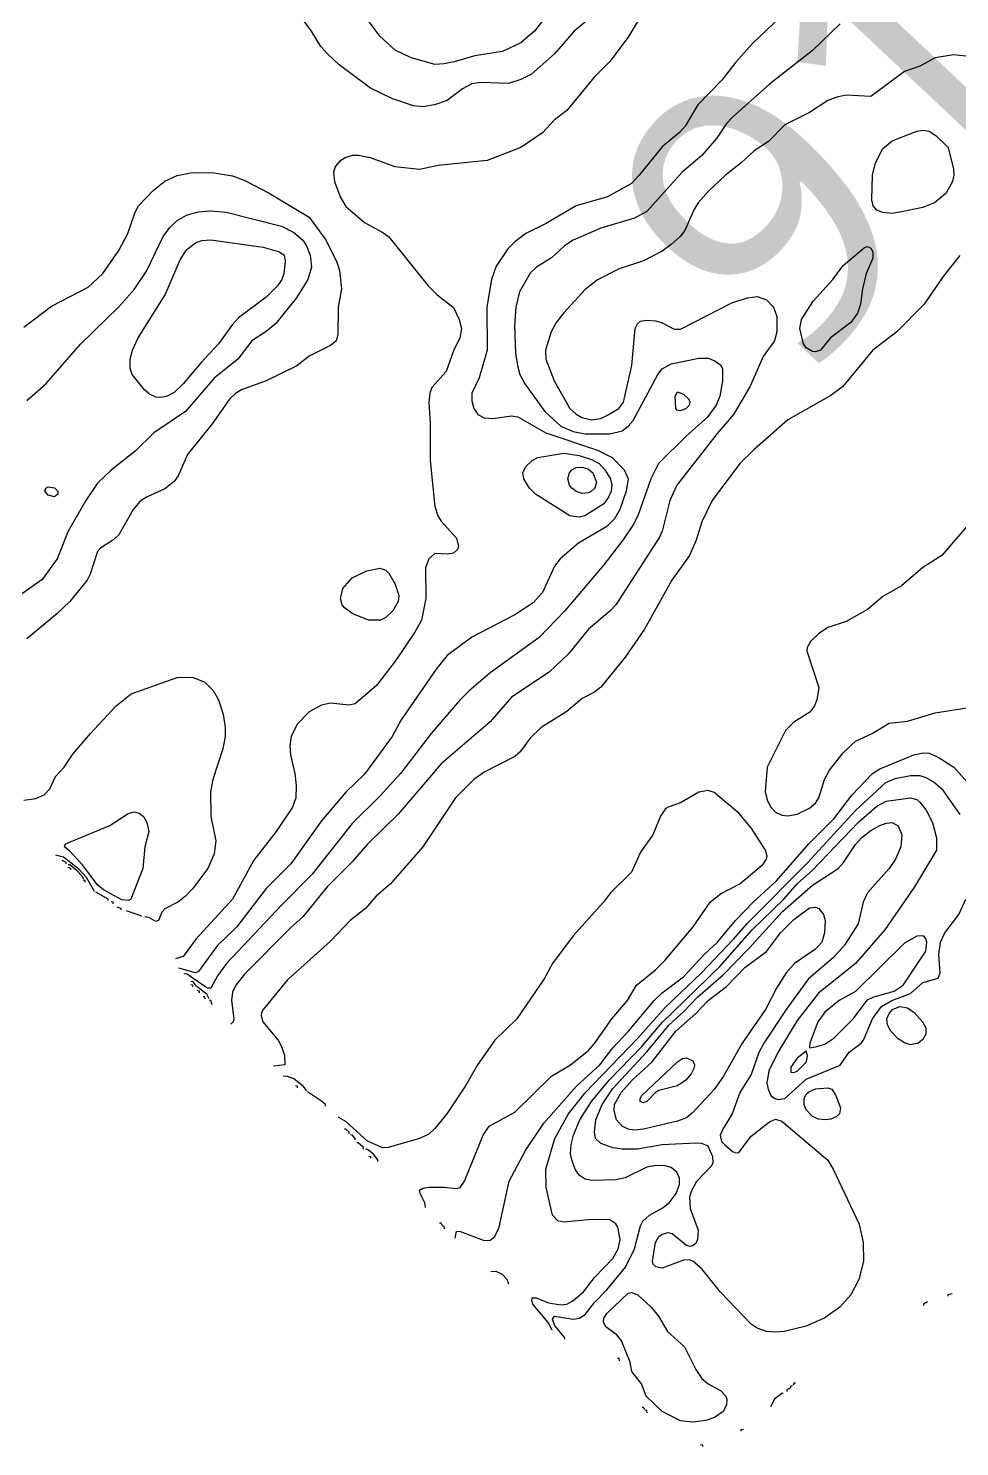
# Model space of a CAD drawing. Extents: x 474277 to 475042, y 254928 to 255625.
# Drawn here: x 474379.88 to 474403.14, y 255181.82 to 255217.27 of the extents above; entities that cross this region are included whole.
import ezdxf

# ---------------------------------------------------------------- set-up
doc = ezdxf.new("R2010")
doc.units = 0
doc.header["$MEASUREMENT"] = 0
doc.layers.add('BaseMapV2_DTM_export_MonNov09090547073261 — entities', color=1, linetype='CONTINUOUS')
doc.styles.get("Standard").update_dxf_attribs({"font": 'romans.shx'})

msp = doc.modelspace()

# ---------------------------------------------------------------- linework, layer by layer
at = {"layer": 'BaseMapV2_DTM_export_MonNov09090547073261 — entities', "color": 15, "linetype": 'Continuous', "true_color": 0xb7484b}
for points in [[(474395.325, 255217.828, 92), (474394.864, 255217.051, 92), (474394.405, 255216.447, 92), (474394.013, 255216.055, 92), (474393.331, 255215.222, 92), (474393.025, 255214.987, 92), (474392.718, 255214.66, 92), (474392.181, 255214.296, 92), (474391.338, 255213.974, 92), (474390.111, 255213.842, 92), (474389.651, 255213.742, 92), (474389.038, 255213.815, 92), (474388.424, 255214.038, 92), (474388.117, 255214.094, 92), (474387.964, 255214.092, 92), (474387.811, 255214.047, 92), (474387.657, 255213.952, 92), (474387.548, 255213.831, 92), (474387.499, 255213.678, 92), (474387.526, 255213.448, 92), (474387.67, 255213.064, 92), (474387.811, 255212.821, 92), (474388.271, 255212.416, 92), (474388.731, 255212.172, 92), (474388.884, 255212.061, 92), (474389.862, 255210.841, 92), (474390.09, 255210.611, 92), (474390.494, 255210.296, 92), (474390.641, 255209.997, 92), (474390.694, 255209.767, 92), (474390.656, 255209.537, 92), (474390.494, 255209.214, 92), (474390.318, 255208.694, 92), (474389.958, 255208.298, 92), (474389.904, 255208.157, 92), (474389.883, 255207.927, 92), (474389.917, 255207.39, 92), (474389.914, 255206.47, 92), (474390.028, 255205.32, 92), (474390.108, 255205.09, 92), (474390.188, 255204.956, 92), (474390.571, 255204.526, 92), (474390.623, 255204.323, 92), (474390.597, 255204.246, 92), (474390.494, 255204.157, 92), (474390.341, 255204.132, 92), (474390.034, 255204.142, 92), (474389.881, 255204.014, 92), (474389.798, 255203.786, 92), (474389.808, 255203.02, 92), (474389.696, 255202.483, 92), (474389.533, 255202.176, 92), (474389.067, 255201.486, 92), (474388.577, 255200.846, 92), (474388.041, 255200.389, 92), (474387.887, 255200.352, 92), (474387.427, 255200.404, 92), (474387.197, 255200.356, 92), (474386.891, 255200.191, 92), (474386.595, 255199.876, 92), (474386.446, 255199.569, 92), (474386.407, 255199.339, 92), (474386.423, 255199.109, 92), (474386.531, 255198.649, 92), (474386.569, 255198.342, 92), (474386.562, 255198.036, 92), (474386.474, 255197.806, 92), (474386.065, 255197.192, 92), (474385.51, 255196.481, 92), (474384.974, 255195.501, 92), (474384.065, 255194.509, 92), (474383.747, 255194.068, 92), (474383.555, 255194.01, 92)], [(474398.863, 255217.741, 91.75), (474397.971, 255216.898, 91.75), (474397.549, 255216.428, 91.75), (474397.2, 255215.978, 91.75), (474396.602, 255215.364, 91.75), (474396.289, 255214.828, 91.75), (474396.145, 255214.674, 91.75), (474395.708, 255214.314, 91.75), (474395.141, 255213.601, 91.75), (474394.942, 255213.395, 91.75), (474394.344, 255213.064, 91.75), (474393.561, 255212.834, 91.75), (474392.795, 255212.387, 91.75), (474392.307, 255212.144, 91.75), (474392.028, 255211.936, 91.75), (474391.855, 255211.761, 91.75), (474391.568, 255211.331, 91.75), (474391.448, 255210.994, 91.75), (474391.328, 255210.304, 91.75), (474391.343, 255209.23, 91.75), (474391.141, 255208.54, 91.75), (474390.956, 255208.157, 91.75), (474390.954, 255207.96, 91.75), (474391.009, 255207.774, 91.75), (474391.108, 255207.623, 91.75), (474391.261, 255207.537, 91.75), (474391.491, 255207.523, 91.75), (474391.951, 255207.587, 91.75), (474392.105, 255207.559, 91.75), (474392.808, 255207.16, 91.75), (474394.098, 255206.728, 91.75), (474394.461, 255206.547, 91.75), (474394.766, 255206.24, 91.75), (474394.858, 255206.01, 91.75), (474394.814, 255205.703, 91.75), (474394.658, 255205.243, 91.75), (474394.522, 255205.013, 91.75), (474394.328, 255204.82, 91.75), (474393.623, 255204.4, 91.75), (474393.164, 255204.016, 91.75), (474393.025, 255203.833, 91.75), (474392.725, 255203.173, 91.75), (474392.488, 255202.909, 91.75), (474392.028, 255202.614, 91.75), (474390.954, 255202.057, 91.75), (474390.341, 255201.595, 91.75), (474390.061, 255201.256, 91.75), (474389.191, 255199.986, 91.75), (474388.965, 255199.569, 91.75), (474388.271, 255198.628, 91.75), (474387.811, 255198.18, 91.75), (474387.197, 255197.461, 91.75), (474386.431, 255196.385, 91.75), (474385.817, 255195.768, 91.75), (474385.085, 255194.815, 91.75), (474384.59, 255194.337, 91.75), (474384.13, 255193.696, 91.75), (474384.054, 255193.664, 91.75), (474383.632, 255193.781, 91.75)], [(474390.022, 255215.364, 92.25), (474389.728, 255215.312, 92.25), (474389.498, 255215.337, 92.25), (474388.961, 255215.52, 92.25), (474388.424, 255215.777, 92.25), (474387.645, 255216.361, 92.25), (474387.351, 255216.637, 92.25), (474387.184, 255216.821, 92.25), (474386.946, 255217.205, 92.25), (474386.546, 255217.741, 92.25)], [(474390.516, 255216.438, 92.5), (474390.264, 255216.383, 92.5), (474390.034, 255216.372, 92.5), (474389.421, 255216.545, 92.5), (474389.038, 255216.727, 92.5), (474388.654, 255217.081, 92.5), (474388.168, 255217.741, 92.5)], [(474393.945, 255217.565, 92.25), (474393.509, 255217.205, 92.25), (474393.025, 255216.634, 92.25), (474392.448, 255216.131, 92.25), (474392.181, 255215.997, 92.25), (474391.875, 255215.893, 92.25), (474391.184, 255215.92, 92.25), (474390.954, 255215.89, 92.25), (474390.724, 255215.765, 92.25), (474390.341, 255215.472, 92.25), (474390.022, 255215.364, 92.25)], [(474392.948, 255217.754, 92.5), (474392.524, 255217.205, 92.5), (474392.181, 255216.915, 92.5), (474391.721, 255216.691, 92.5), (474391.031, 255216.586, 92.5), (474390.516, 255216.438, 92.5)], [(474400.156, 255217.388, 91.5), (474399.466, 255216.718, 91.5), (474398.392, 255215.88, 91.5), (474397.472, 255215.057, 91.5), (474397.319, 255214.896, 91.5), (474397.067, 255214.521, 91.5), (474396.705, 255214.091, 91.5), (474396.21, 255213.678, 91.5), (474395.325, 255212.696, 91.5), (474395.018, 255212.528, 91.5), (474394.175, 255212.278, 91.5), (474393.485, 255211.976, 91.5), (474393.271, 255211.837, 91.5), (474392.948, 255211.538, 91.5), (474392.568, 255211.301, 91.5), (474392.411, 255211.155, 91.5), (474392.149, 255210.687, 91.5), (474392.054, 255210.304, 91.5), (474392.02, 255209.844, 91.5), (474392.046, 255209.154, 91.5), (474392.094, 255208.847, 91.5), (474392.157, 255208.617, 91.5), (474392.281, 255208.387, 91.5), (474392.783, 255207.697, 91.5), (474393.178, 255207.332, 91.5), (474393.485, 255207.193, 91.5), (474393.791, 255207.141, 91.5), (474394.405, 255207.14, 91.5), (474394.712, 255207.216, 91.5), (474394.865, 255207.325, 91.5), (474394.987, 255207.467, 91.5), (474395.607, 255208.617, 91.5), (474395.708, 255208.758, 91.5), (474395.938, 255208.886, 91.5), (474396.628, 255209.025, 91.5), (474396.859, 255209.025, 91.5), (474397.012, 255208.972, 91.5), (474397.165, 255208.865, 91.5), (474397.222, 255208.77, 91.5), (474397.221, 255208.464, 91.5), (474397.151, 255208.08, 91.5), (474397.065, 255207.85, 91.5), (474396.834, 255207.543, 91.5), (474396.319, 255207.083, 91.5), (474395.621, 255206.393, 91.5), (474395.429, 255206.01, 91.5), (474395.106, 255205.09, 91.5), (474394.985, 255204.86, 91.5), (474394.73, 255204.476, 91.5), (474394.252, 255203.861, 91.5), (474393.278, 255202.713, 91.5), (474392.641, 255202.046, 91.5), (474391.415, 255201.166, 91.5), (474390.878, 255200.707, 91.5), (474390.648, 255200.473, 91.5), (474389.936, 255199.646, 91.5), (474389.176, 255198.649, 91.5), (474388.654, 255198.079, 91.5), (474387.964, 255197.393, 91.5), (474386.967, 255196.128, 91.5), (474386.201, 255195.357, 91.5), (474384.829, 255193.895, 91.5), (474384.605, 255193.588, 91.5), (474384.437, 255193.282, 91.5), (474384.36, 255193.28, 91.5), (474384.284, 255193.318, 91.5), (474383.9, 255193.59, 91.5), (474383.824, 255193.634, 91.5), (474383.766, 255193.627, 91.5)], [(474403.453, 255216.56, 91.25), (474402.993, 255216.608, 91.25), (474402.533, 255216.536, 91.25), (474402.149, 255216.331, 91.25), (474401.766, 255216.199, 91.25), (474400.922, 255215.572, 91.25), (474400.309, 255215.6, 91.25), (474400.079, 255215.554, 91.25), (474399.849, 255215.467, 91.25), (474399.389, 255215.174, 91.25), (474398.775, 255214.864, 91.25), (474398.369, 255214.444, 91.25), (474398.009, 255214.214, 91.25), (474397.688, 255213.908, 91.25), (474397.292, 255213.601, 91.25), (474396.859, 255213.195, 91.25), (474396.609, 255212.911, 91.25), (474396.51, 255212.757, 91.25), (474396.276, 255212.221, 91.25), (474396.158, 255212.067, 91.25), (474395.938, 255211.869, 91.25), (474395.708, 255211.701, 91.25), (474395.248, 255211.458, 91.25), (474394.635, 255211.259, 91.25), (474394.098, 255210.988, 91.25), (474393.791, 255210.749, 91.25), (474393.255, 255210.162, 91.25), (474393.062, 255209.92, 91.25), (474392.941, 255209.69, 91.25), (474392.796, 255209.23, 91.25), (474392.806, 255209, 91.25), (474393.009, 255208.464, 91.25), (474393.405, 255207.774, 91.25), (474393.561, 255207.626, 91.25), (474393.705, 255207.543, 91.25), (474393.945, 255207.483, 91.25), (474394.175, 255207.521, 91.25), (474394.328, 255207.592, 91.25), (474394.626, 255207.774, 91.25), (474394.747, 255207.927, 91.25), (474394.953, 255208.847, 91.25), (474395.04, 255209.767, 91.25), (474395.095, 255209.89, 91.25), (474395.172, 255209.952, 91.25), (474395.325, 255209.982, 91.25), (474395.555, 255209.959, 91.25), (474395.708, 255209.912, 91.25), (474396.015, 255209.756, 91.25), (474396.168, 255209.752, 91.25), (474397.472, 255210.421, 91.25), (474397.855, 255210.54, 91.25), (474398.085, 255210.567, 91.25), (474398.315, 255210.486, 91.25), (474398.49, 255210.304, 91.25), (474398.575, 255210.074, 91.25), (474398.575, 255209.69, 91.25), (474398.519, 255209.46, 91.25), (474398.239, 255209.074, 91.25), (474397.899, 255208.31, 91.25), (474397.495, 255207.62, 91.25), (474397.089, 255207.145, 91.25), (474396.079, 255205.857, 91.25), (474395.907, 255205.473, 91.25), (474395.713, 255204.706, 91.25), (474395.649, 255204.553, 91.25), (474394.55, 255202.866, 91.25), (474394.405, 255202.705, 91.25), (474393.872, 255202.253, 91.25), (474393.374, 255201.639, 91.25), (474392.885, 255201.179, 91.25), (474391.951, 255200.552, 91.25), (474391.415, 255199.939, 91.25), (474390.188, 255198.888, 91.25), (474389.114, 255197.631, 91.25), (474388.347, 255196.878, 91.25), (474387.964, 255196.437, 91.25), (474387.344, 255195.812, 91.25), (474386.737, 255195.065, 91.25), (474386.431, 255194.797, 91.25), (474385.28, 255193.635, 91.25), (474385.06, 255193.358, 91.25), (474384.974, 255193.181, 91.25), (474384.95, 255192.975, 91.25), (474385.008, 255192.515, 91.25), (474384.992, 255192.438, 91.25), (474384.935, 255192.383, 91.25)], [(474401.649, 255212.681, 91.25), (474401.459, 255212.648, 91.25), (474401.229, 255212.668, 91.25), (474401.076, 255212.732, 91.25), (474400.98, 255212.834, 91.25), (474400.948, 255212.988, 91.25), (474400.971, 255213.601, 91.25), (474401.039, 255213.908, 91.25), (474401.229, 255214.272, 91.25), (474401.459, 255214.465, 91.25), (474402.073, 255214.7, 91.25), (474402.226, 255214.727, 91.25), (474402.379, 255214.705, 91.25), (474402.546, 255214.598, 91.25), (474402.859, 255214.291, 91.25), (474402.994, 255213.754, 91.25), (474403, 255213.601, 91.25), (474402.967, 255213.448, 91.25), (474402.803, 255213.141, 91.25), (474402.512, 255212.911, 91.25), (474402.226, 255212.794, 91.25), (474401.649, 255212.681, 91.25)], [(474379.76, 255209.804, 92.25), (474380.45, 255210.326, 92.25), (474381.37, 255210.803, 92.25), (474381.737, 255211.147, 92.25), (474382.137, 255211.721, 92.25), (474382.358, 255212.144, 92.25), (474382.543, 255212.681, 92.25), (474382.631, 255212.834, 92.25), (474382.996, 255213.218, 92.25), (474383.287, 255213.451, 92.25), (474383.594, 255213.593, 92.25), (474383.977, 255213.666, 92.25), (474384.514, 255213.664, 92.25), (474384.974, 255213.587, 92.25), (474385.28, 255213.473, 92.25), (474385.894, 255213.156, 92.25), (474386.891, 255212.553, 92.25), (474387.3, 255211.991, 92.25), (474387.578, 255211.454, 92.25), (474387.65, 255211.224, 92.25), (474387.697, 255210.764, 92.25), (474387.616, 255210.304, 92.25), (474387.609, 255209.614, 92.25), (474387.565, 255209.46, 92.25), (474387.427, 255209.345, 92.25), (474386.891, 255209.082, 92.25), (474386.584, 255208.835, 92.25), (474385.817, 255208.46, 92.25), (474385.204, 255208.233, 92.25), (474385.05, 255208.143, 92.25), (474384.897, 255208.004, 92.25), (474384.471, 255207.39, 92.25), (474383.854, 255206.623, 92.25), (474383.615, 255206.087, 92.25), (474383.517, 255205.949, 92.25), (474383.287, 255205.764, 92.25), (474382.827, 255205.558, 92.25), (474382.673, 255205.453, 92.25), (474382.497, 255205.243, 92.25), (474382.137, 255204.611, 92.25), (474381.987, 255204.476, 92.25), (474381.677, 255204.283, 92.25), (474381.6, 255204.197, 92.25), (474381.421, 255203.633, 92.25), (474381.346, 255203.48, 92.25), (474380.91, 255202.948, 92.25), (474380.585, 255202.636, 92.25), (474379.836, 255202.011, 92.25)], [(474379.836, 255207.969, 92.5), (474380.309, 255208.387, 92.5), (474381.19, 255209.384, 92.5), (474382.137, 255210.309, 92.5), (474382.52, 255210.748, 92.5), (474382.827, 255211.204, 92.5), (474383.247, 255212.067, 92.5), (474383.413, 255212.297, 92.5), (474383.594, 255212.471, 92.5), (474383.824, 255212.605, 92.5), (474384.13, 255212.69, 92.5), (474384.437, 255212.712, 92.5), (474384.82, 255212.675, 92.5), (474386.201, 255212.328, 92.5), (474386.507, 255212.173, 92.5), (474386.737, 255211.975, 92.5), (474386.828, 255211.837, 92.5), (474386.919, 255211.607, 92.5), (474386.947, 255211.301, 92.5), (474386.857, 255210.994, 92.5), (474386.573, 255210.534, 92.5), (474386.047, 255209.888, 92.5), (474385.817, 255209.693, 92.5), (474385.456, 255209.46, 92.5), (474385.107, 255209, 92.5), (474384.514, 255208.527, 92.5), (474383.798, 255207.697, 92.5), (474383.011, 255207.16, 92.5), (474382.54, 255206.7, 92.5), (474381.952, 255206.24, 92.5), (474381.6, 255205.9, 92.5), (474381.315, 255205.473, 92.5), (474380.869, 255204.706, 92.5), (474380.598, 255204.016, 92.5), (474380.22, 255203.499, 92.5), (474379.146, 255202.735, 92.5)], [(474383.346, 255208.08, 92.75), (474383.21, 255208.046, 92.75), (474383.057, 255208.056, 92.75), (474382.903, 255208.131, 92.75), (474382.781, 255208.234, 92.75), (474382.468, 255208.617, 92.75), (474382.417, 255208.77, 92.75), (474382.415, 255209, 92.75), (474382.478, 255209.23, 92.75), (474382.616, 255209.537, 92.75), (474383.29, 255210.611, 92.75), (474383.67, 255211.491, 92.75), (474383.824, 255211.733, 92.75), (474384.054, 255211.914, 92.75), (474384.207, 255211.967, 92.75), (474384.437, 255211.99, 92.75), (474385.74, 255211.8, 92.75), (474386.148, 255211.684, 92.75), (474386.264, 255211.607, 92.75), (474386.295, 255211.454, 92.75), (474386.262, 255211.147, 92.75), (474386.207, 255210.994, 92.75), (474386.104, 255210.841, 92.75), (474385.817, 255210.554, 92.75), (474385.127, 255210.037, 92.75), (474384.974, 255209.869, 92.75), (474384.626, 255209.384, 92.75), (474384.19, 255208.924, 92.75), (474383.746, 255208.387, 92.75), (474383.517, 255208.172, 92.75), (474383.346, 255208.08, 92.75)], [(474403.146, 255211.592, 91), (474402.736, 255211.071, 91), (474402.262, 255210.381, 91), (474401.577, 255209.69, 91), (474400.977, 255209.23, 91), (474400.215, 255208.31, 91), (474399.926, 255208.095, 91), (474398.852, 255207.486, 91), (474398.009, 255206.747, 91), (474397.65, 255206.393, 91), (474396.962, 255205.473, 91), (474396.705, 255204.938, 91), (474396.56, 255204.476, 91), (474396.396, 255204.093, 91), (474395.957, 255203.48, 91), (474395.268, 255202.253, 91), (474394.788, 255201.551, 91), (474394.175, 255200.801, 91), (474394.022, 255200.677, 91), (474393.715, 255200.52, 91), (474393.331, 255200.193, 91), (474392.685, 255199.799, 91), (474392.411, 255199.529, 91), (474392.16, 255199.186, 91), (474392.028, 255199.067, 91), (474391.261, 255198.682, 91), (474391.002, 255198.496, 91), (474390.549, 255198.036, 91), (474389.729, 255196.809, 91), (474388.926, 255195.889, 91), (474388.567, 255195.582, 91), (474388.297, 255195.275, 91), (474387.913, 255194.969, 91), (474387.427, 255194.455, 91), (474386.354, 255193.487, 91), (474385.74, 255192.749, 91), (474385.702, 255192.668, 91), (474385.689, 255192.592, 91), (474385.734, 255192.438, 91), (474386.113, 255191.978, 91), (474386.201, 255191.821, 91), (474386.273, 255191.595, 91), (474386.283, 255191.365, 91), (474386.003, 255191.326, 91)], [(474399.669, 255209.23, 91.25), (474399.542, 255209.185, 91.25), (474399.466, 255209.195, 91.25), (474399.312, 255209.284, 91.25), (474399.242, 255209.384, 91.25), (474399.151, 255209.767, 91.25), (474399.189, 255209.997, 91.25), (474399.483, 255210.457, 91.25), (474399.973, 255210.994, 91.25), (474400.232, 255211.345, 91.25), (474400.769, 255211.797, 91.25), (474400.846, 255211.818, 91.25), (474400.922, 255211.782, 91.25), (474400.976, 255211.684, 91.25), (474400.978, 255211.531, 91.25), (474400.81, 255211.147, 91.25), (474400.718, 255210.764, 91.25), (474400.666, 255210.381, 91.25), (474400.59, 255210.15, 91.25), (474400.422, 255209.92, 91.25), (474399.916, 255209.537, 91.25), (474399.669, 255209.23, 91.25)], [(474396.31, 255207.774, 91.75), (474396.168, 255207.712, 91.75), (474396.092, 255207.717, 91.75), (474396.052, 255207.774, 91.75), (474396.035, 255208.08, 91.75), (474396.092, 255208.186, 91.75), (474396.245, 255208.125, 91.75), (474396.375, 255208.004, 91.75), (474396.405, 255207.927, 91.75), (474396.387, 255207.85, 91.75), (474396.31, 255207.774, 91.75)], [(474393.779, 255205.09, 92), (474393.638, 255205.056, 92), (474393.408, 255205.091, 92), (474392.548, 255205.627, 92), (474392.394, 255205.78, 92), (474392.254, 255206.01, 92), (474392.228, 255206.163, 92), (474392.302, 255206.317, 92), (474392.461, 255206.47, 92), (474392.602, 255206.547, 92), (474393.255, 255206.65, 92), (474393.638, 255206.599, 92), (474393.945, 255206.497, 92), (474394.134, 255206.393, 92), (474394.279, 255206.24, 92), (474394.423, 255206.01, 92), (474394.456, 255205.857, 92), (474394.434, 255205.703, 92), (474394.373, 255205.55, 92), (474394.252, 255205.391, 92), (474393.779, 255205.09, 92)], [(474393.95, 255205.703, 92.25), (474393.868, 255205.662, 92.25), (474393.715, 255205.644, 92.25), (474393.561, 255205.698, 92.25), (474393.456, 255205.78, 92.25), (474393.396, 255205.857, 92.25), (474393.357, 255206.01, 92.25), (474393.399, 255206.163, 92.25), (474393.458, 255206.24, 92.25), (474393.561, 255206.299, 92.25), (474393.715, 255206.304, 92.25), (474393.868, 255206.252, 92.25), (474393.977, 255206.163, 92.25), (474394.074, 255205.933, 92.25), (474394.032, 255205.78, 92.25), (474393.95, 255205.703, 92.25)], [(474380.609, 255205.627, 92.75), (474380.526, 255205.563, 92.75), (474380.373, 255205.602, 92.75), (474380.291, 255205.703, 92.75), (474380.31, 255205.78, 92.75), (474380.373, 255205.816, 92.75), (474380.526, 255205.791, 92.75), (474380.608, 255205.703, 92.75), (474380.609, 255205.627, 92.75)], [(474403.356, 255204.86, 90.75), (474402.696, 255204.093, 90.75), (474402.226, 255203.794, 90.75), (474401.689, 255203.341, 90.75), (474401.229, 255203.07, 90.75), (474400.846, 255202.749, 90.75), (474400.309, 255202.445, 90.75), (474399.849, 255202.296, 90.75), (474399.619, 255202.136, 90.75), (474399.417, 255201.946, 90.75), (474399.334, 255201.793, 90.75), (474399.325, 255201.716, 90.75), (474399.622, 255200.796, 90.75), (474399.58, 255200.489, 90.75), (474399.517, 255200.336, 90.75), (474399.4, 255200.183, 90.75), (474399.005, 255199.933, 90.75), (474398.794, 255199.723, 90.75), (474398.336, 255198.802, 90.75), (474398.283, 255198.189, 90.75), (474398.345, 255197.959, 90.75), (474398.428, 255197.806, 90.75), (474398.545, 255197.683, 90.75), (474398.699, 255197.604, 90.75), (474398.852, 255197.589, 90.75), (474399.082, 255197.632, 90.75), (474399.389, 255197.777, 90.75), (474399.542, 255197.901, 90.75), (474399.628, 255198.036, 90.75), (474399.765, 255198.496, 90.75), (474399.895, 255198.726, 90.75), (474400.232, 255199.16, 90.75), (474400.539, 255199.458, 90.75), (474400.957, 255199.646, 90.75), (474401.382, 255199.904, 90.75), (474401.842, 255199.958, 90.75), (474402.533, 255200.166, 90.75), (474403.376, 255200.3, 90.75)], [(474388.675, 255202.483, 92.25), (474388.375, 255202.483, 92.25), (474387.979, 255202.636, 92.25), (474387.774, 255202.79, 92.25), (474387.719, 255202.866, 92.25), (474387.672, 255203.02, 92.25), (474387.734, 255203.269, 92.25), (474387.964, 255203.541, 92.25), (474388.33, 255203.71, 92.25), (474388.654, 255203.778, 92.25), (474388.808, 255203.727, 92.25), (474388.884, 255203.655, 92.25), (474389.038, 255203.378, 92.25), (474389.129, 255203.096, 92.25), (474389.114, 255202.943, 92.25), (474388.983, 255202.713, 92.25), (474388.808, 255202.542, 92.25), (474388.675, 255202.483, 92.25)], [(474379.76, 255197.979, 92.25), (474380.066, 255198.017, 92.25), (474380.274, 255198.112, 92.25), (474380.41, 255198.266, 92.25), (474380.551, 255198.572, 92.25), (474380.772, 255198.802, 92.25), (474380.987, 255199.132, 92.25), (474381.424, 255199.646, 92.25), (474382.068, 255200.336, 92.25), (474382.443, 255200.639, 92.25), (474383.594, 255201.044, 92.25), (474383.977, 255201.051, 92.25), (474384.284, 255200.931, 92.25), (474384.493, 255200.719, 92.25), (474384.624, 255200.489, 92.25), (474384.744, 255200.132, 92.25), (474384.793, 255199.799, 92.25), (474384.789, 255199.569, 92.25), (474384.738, 255199.262, 92.25), (474384.485, 255198.496, 92.25), (474384.428, 255198.189, 92.25), (474384.437, 255197.568, 92.25), (474384.556, 255196.962, 92.25), (474384.514, 255196.636, 92.25), (474384.36, 255196.271, 92.25), (474383.977, 255195.765, 92.25), (474383.803, 255195.582, 92.25), (474383.607, 255195.429, 92.25), (474383.287, 255195.263, 92.25), (474383.21, 255195.178, 92.25), (474383.128, 255194.969, 92.25), (474383.057, 255194.949, 92.25), (474382.886, 255195.045, 92.25), (474382.788, 255195.06, 92.25)], [(474390.542, 255187.033, 91), (474390.571, 255187.195, 91), (474390.648, 255187.205, 91), (474391.261, 255186.973, 91), (474391.415, 255186.979, 91), (474391.53, 255187.071, 91), (474391.64, 255187.301, 91), (474391.886, 255188.451, 91), (474392.299, 255189.218, 91), (474392.753, 255189.908, 91), (474393.571, 255190.828, 91), (474394.15, 255191.365, 91), (474394.482, 255191.789, 91), (474394.873, 255192.208, 91), (474395.51, 255192.975, 91), (474395.708, 255193.166, 91), (474396.245, 255193.565, 91), (474396.759, 255194.125, 91), (474397.097, 255194.432, 91), (474397.543, 255194.969, 91), (474397.988, 255195.429, 91), (474398.572, 255195.965, 91), (474399.38, 255196.886, 91), (474400.002, 255197.509, 91), (474400.462, 255198.114, 91), (474400.97, 255198.649, 91), (474401.152, 255198.76, 91), (474401.996, 255199.115, 91), (474402.226, 255199.164, 91), (474402.379, 255199.154, 91), (474402.609, 255199.057, 91), (474402.998, 255198.802, 91), (474403.616, 255198.112, 91)], [(474392.961, 255184.732, 91.25), (474392.861, 255184.924, 91.25), (474392.484, 255185.384, 91.25), (474392.453, 255185.461, 91.25), (474392.467, 255185.537, 91.25), (474392.565, 255185.539, 91.25), (474392.871, 255185.417, 91.25), (474393.178, 255185.36, 91.25), (474393.331, 255185.378, 91.25), (474393.48, 255185.461, 91.25), (474393.743, 255185.691, 91.25), (474394.022, 255186.045, 91.25), (474394.482, 255186.519, 91.25), (474394.615, 255186.764, 91.25), (474394.66, 255186.994, 91.25), (474394.605, 255187.301, 91.25), (474394.558, 255187.387, 91.25), (474394.405, 255187.49, 91.25), (474393.945, 255187.497, 91.25), (474393.255, 255187.426, 91.25), (474393.101, 255187.46, 91.25), (474392.97, 255187.608, 91.25), (474392.812, 255188.298, 91.25), (474392.804, 255188.758, 91.25), (474393.031, 255189.525, 91.25), (474393.372, 255190.138, 91.25), (474393.791, 255190.665, 91.25), (474395.095, 255192.018, 91.25), (474395.785, 255192.8, 91.25), (474396.696, 255193.665, 91.25), (474397.506, 255194.509, 91.25), (474397.855, 255194.915, 91.25), (474399.35, 255196.425, 91.25), (474400.539, 255197.717, 91.25), (474401.298, 255198.419, 91.25), (474401.536, 255198.52, 91.25), (474401.919, 255198.592, 91.25), (474402.149, 255198.593, 91.25), (474402.303, 255198.546, 91.25), (474402.518, 255198.419, 91.25), (474402.703, 255198.266, 91.25), (474403.146, 255197.621, 91.25)], [(474389.799, 255187.799, 90.75), (474389.781, 255187.914, 90.75), (474389.664, 255188.144, 90.75), (474389.651, 255188.234, 90.75), (474389.728, 255188.284, 90.75), (474389.881, 255188.304, 90.75), (474390.264, 255188.309, 90.75), (474390.571, 255188.269, 90.75), (474390.666, 255188.298, 90.75), (474390.773, 255188.451, 90.75), (474391.242, 255189.601, 90.75), (474391.393, 255189.831, 90.75), (474392.028, 255190.183, 90.75), (474392.948, 255191.076, 90.75), (474393.42, 255191.365, 90.75), (474393.868, 255191.724, 90.75), (474394.022, 255191.898, 90.75), (474394.451, 255192.515, 90.75), (474394.844, 255192.975, 90.75), (474395.072, 255193.358, 90.75), (474395.543, 255193.742, 90.75), (474395.776, 255193.972, 90.75), (474396.485, 255194.815, 90.75), (474396.915, 255195.429, 90.75), (474397.165, 255195.638, 90.75), (474397.65, 255195.889, 90.75), (474398.239, 255196.377, 90.75), (474398.318, 255196.502, 90.75), (474398.331, 255196.579, 90.75), (474398.294, 255196.732, 90.75), (474397.932, 255197.286, 90.75), (474397.625, 255197.651, 90.75), (474397.012, 255198.171, 90.75), (474396.859, 255198.222, 90.75), (474396.628, 255198.183, 90.75), (474396.168, 255197.911, 90.75), (474395.862, 255197.807, 90.75), (474395.785, 255197.755, 90.75), (474395.667, 255197.576, 90.75), (474395.476, 255197.116, 90.75), (474395.172, 255196.681, 90.75), (474394.942, 255196.177, 90.75), (474394.423, 255195.659, 90.75), (474394.249, 255195.429, 90.75), (474393.488, 255194.585, 90.75), (474392.969, 255193.895, 90.75), (474392.761, 255193.512, 90.75), (474392.082, 255192.515, 90.75), (474391.531, 255191.978, 90.75), (474391.094, 255191.365, 90.75), (474390.801, 255190.838, 90.75), (474390.333, 255190.138, 90.75), (474390.034, 255189.769, 90.75), (474389.881, 255189.629, 90.75), (474389.651, 255189.52, 90.75), (474388.864, 255189.295, 90.75), (474388.731, 255189.288, 90.75), (474388.347, 255189.452, 90.75), (474387.811, 255189.949, 90.75), (474387.619, 255190.053, 90.75)], [(474382.432, 255195.505, 92.5), (474382.367, 255195.469, 92.5), (474382.213, 255195.489, 92.5), (474381.749, 255195.735, 92.5), (474381.6, 255195.865, 92.5), (474381.217, 255196.372, 92.5), (474380.91, 255196.706, 92.5), (474380.777, 255196.809, 92.5), (474380.8, 255196.886, 92.5), (474381.907, 255197.345, 92.5), (474382.367, 255197.646, 92.5), (474382.52, 255197.689, 92.5), (474382.648, 255197.652, 92.5), (474382.75, 255197.567, 92.5), (474382.836, 255197.422, 92.5), (474382.885, 255197.192, 92.5), (474382.782, 255196.809, 92.5), (474382.739, 255196.272, 92.5), (474382.432, 255195.505, 92.5)], [(474393.281, 255184.502, 91.5), (474393.281, 255184.541, 91.5), (474393.025, 255184.854, 91.5), (474392.97, 255185.001, 91.5), (474393.025, 255185.077, 91.5), (474393.485, 255185.001, 91.5), (474393.638, 255185.026, 91.5), (474393.791, 255185.119, 91.5), (474394.022, 255185.423, 91.5), (474394.328, 255185.741, 91.5), (474394.792, 255186.304, 91.5), (474395.019, 255186.764, 91.5), (474395.172, 255187.336, 91.5), (474395.228, 255187.454, 91.5), (474395.396, 255187.608, 91.5), (474395.708, 255187.781, 91.5), (474395.883, 255187.914, 91.5), (474396.062, 255188.144, 91.5), (474396.148, 255188.374, 91.5), (474396.148, 255188.528, 91.5), (474396.081, 255188.681, 91.5), (474395.938, 255188.799, 91.5), (474395.785, 255188.841, 91.5), (474395.555, 255188.847, 91.5), (474395.325, 255188.806, 91.5), (474394.788, 255188.538, 91.5), (474394.558, 255188.485, 91.5), (474393.945, 255188.469, 91.5), (474393.791, 255188.504, 91.5), (474393.641, 255188.604, 91.5), (474393.542, 255188.758, 91.5), (474393.454, 255188.988, 91.5), (474393.424, 255189.141, 91.5), (474393.44, 255189.371, 91.5), (474393.497, 255189.601, 91.5), (474393.658, 255189.985, 91.5), (474393.949, 255190.445, 91.5), (474394.384, 255190.981, 91.5), (474395.206, 255191.825, 91.5), (474395.708, 255192.423, 91.5), (474397.152, 255193.818, 91.5), (474397.959, 255194.739, 91.5), (474398.748, 255195.505, 91.5), (474399.082, 255195.891, 91.5), (474399.466, 255196.233, 91.5), (474400.616, 255197.427, 91.5), (474401.076, 255197.83, 91.5), (474401.306, 255197.956, 91.5), (474401.919, 255198.038, 91.5), (474402.073, 255197.992, 91.5), (474402.149, 255197.932, 91.5), (474402.306, 255197.729, 91.5), (474402.464, 255197.422, 91.5), (474402.564, 255197.039, 91.5), (474402.569, 255196.732, 91.5), (474402.014, 255195.812, 91.5), (474401.275, 255194.739, 91.5), (474400.539, 255193.896, 91.5), (474399.619, 255193.158, 91.5), (474399.082, 255192.468, 91.5), (474398.599, 255191.672, 91.5), (474398.379, 255191.211, 91.5), (474398.33, 255190.905, 91.5), (474398.357, 255190.751, 91.5), (474398.426, 255190.598, 91.5), (474398.524, 255190.521, 91.5), (474398.622, 255190.493, 91.5), (474398.775, 255190.521, 91.5), (474399.312, 255191.008, 91.5), (474400.156, 255191.356, 91.5), (474400.386, 255191.683, 91.5), (474400.682, 255191.902, 91.5), (474400.741, 255191.978, 91.5), (474400.97, 255192.515, 91.5), (474401.191, 255192.822, 91.5), (474401.451, 255192.975, 91.5), (474401.919, 255193.146, 91.5), (474402.226, 255193.42, 91.5), (474402.609, 255193.531, 91.5), (474402.658, 255193.665, 91.5), (474402.623, 255194.125, 91.5), (474402.67, 255194.432, 91.5), (474402.774, 255194.662, 91.5), (474403.124, 255195.122, 91.5), (474403.296, 255195.505, 91.5)], [(474398.763, 255184.694, 91.75), (474398.545, 255184.676, 91.75), (474398.315, 255184.697, 91.75), (474398.085, 255184.78, 91.75), (474397.932, 255184.881, 91.75), (474397.165, 255185.677, 91.75), (474396.705, 255186.265, 91.75), (474396.475, 255186.458, 91.75), (474396.398, 255186.489, 91.75), (474396.245, 255186.48, 91.75), (474395.708, 255186.279, 91.75), (474395.555, 255186.311, 91.75), (474395.485, 255186.381, 91.75), (474395.472, 255186.458, 91.75), (474395.549, 255186.918, 91.75), (474395.632, 255187.07, 91.75), (474395.708, 255187.134, 91.75), (474395.862, 255187.173, 91.75), (474395.96, 255187.148, 91.75), (474396.322, 255186.856, 91.75), (474396.398, 255186.828, 91.75), (474396.475, 255186.844, 91.75), (474396.552, 255186.907, 91.75), (474396.6, 255186.994, 91.75), (474396.619, 255187.224, 91.75), (474396.422, 255187.761, 91.75), (474396.404, 255188.068, 91.75), (474396.45, 255188.221, 91.75), (474396.575, 255188.451, 91.75), (474396.942, 255188.835, 91.75), (474396.984, 255188.911, 91.75), (474396.977, 255189.065, 91.75), (474396.859, 255189.328, 91.75), (474396.705, 255189.399, 91.75), (474396.552, 255189.407, 91.75), (474395.708, 255189.364, 91.75), (474395.095, 255189.254, 91.75), (474394.712, 255189.253, 91.75), (474394.482, 255189.287, 91.75), (474394.175, 255189.393, 91.75), (474394.047, 255189.525, 91.75), (474394.018, 255189.678, 91.75), (474394.054, 255189.985, 91.75), (474394.209, 255190.368, 91.75), (474394.482, 255190.77, 91.75), (474395.325, 255191.684, 91.75), (474395.884, 255192.362, 91.75), (474396.245, 255192.684, 91.75), (474396.593, 255193.052, 91.75), (474397.242, 255193.624, 91.75), (474397.884, 255194.279, 91.75), (474398.716, 255195.199, 91.75), (474399.466, 255195.854, 91.75), (474400.106, 255196.272, 91.75), (474400.244, 255196.425, 91.75), (474400.539, 255196.875, 91.75), (474400.696, 255197.039, 91.75), (474400.922, 255197.217, 91.75), (474401.152, 255197.348, 91.75), (474401.306, 255197.408, 91.75), (474401.459, 255197.418, 91.75), (474401.612, 255197.336, 91.75), (474401.699, 255197.116, 91.75), (474401.673, 255196.809, 91.75), (474401.538, 255196.502, 91.75), (474401.382, 255196.275, 91.75), (474400.838, 255195.659, 91.75), (474400.737, 255195.429, 91.75), (474400.605, 255194.892, 91.75), (474400.266, 255194.355, 91.75), (474399.992, 255194.048, 91.75), (474399.369, 255193.512, 91.75), (474398.813, 255192.745, 91.75), (474398.255, 255191.902, 91.75), (474398.13, 255191.672, 91.75), (474397.932, 255191.125, 91.75), (474397.653, 255190.675, 91.75), (474397.462, 255190.138, 91.75), (474397.224, 255189.755, 91.75), (474397.161, 255189.601, 91.75), (474397.195, 255189.448, 91.75), (474397.267, 255189.371, 91.75), (474397.472, 255189.194, 91.75), (474397.549, 255189.162, 91.75), (474397.625, 255189.173, 91.75), (474397.932, 255189.582, 91.75), (474398.392, 255189.936, 91.75), (474398.545, 255190.007, 91.75), (474398.699, 255189.958, 91.75), (474399.849, 255188.982, 91.75), (474399.986, 255188.758, 91.75), (474400.631, 255187.378, 91.75), (474400.737, 255186.918, 91.75), (474400.738, 255186.458, 91.75), (474400.627, 255185.997, 91.75), (474400.424, 255185.614, 91.75), (474400.15, 255185.307, 91.75), (474399.772, 255185.038, 91.75), (474399.312, 255184.83, 91.75), (474398.763, 255184.694, 91.75)], [(474381.53, 255195.697, 92.25), (474381.328, 255196.042, 92.25), (474381.14, 255196.255, 92.25), (474380.757, 255196.555, 92.25), (474380.565, 255196.606, 92.25)], [(474380.822, 255196.387, 92), (474380.822, 255196.425, 92), (474380.718, 255196.468, 92)], [(474381.249, 255196.004, 92), (474381.246, 255196.042, 92), (474381.11, 255196.195, 92), (474380.91, 255196.363, 92), (474380.872, 255196.366, 92)], [(474380.938, 255196.234, 91.75), (474380.938, 255196.272, 91.75), (474380.872, 255196.294, 91.75)], [(474381.295, 255195.927, 92), (474381.293, 255195.968, 92), (474381.255, 255195.975, 92)], [(474381.868, 255195.467, 92.25), (474381.868, 255195.505, 92.25), (474381.562, 255195.678, 92.25)], [(474381.992, 255195.39, 92.25), (474381.992, 255195.429, 92.25), (474381.945, 255195.436, 92.25)], [(474382.191, 255195.237, 92.25), (474382.191, 255195.275, 92.25), (474382.098, 255195.304, 92.25)], [(474382.712, 255195.077, 92.25), (474382.328, 255195.215, 92.25)], [(474395.249, 255189.755, 92), (474395.018, 255189.733, 92), (474394.865, 255189.755, 92), (474394.71, 255189.831, 92), (474394.573, 255189.985, 92), (474394.509, 255190.215, 92), (474394.521, 255190.368, 92), (474394.69, 255190.675, 92), (474394.963, 255190.981, 92), (474395.459, 255191.441, 92), (474396.055, 255192.208, 92), (474396.552, 255192.648, 92), (474396.864, 255192.975, 92), (474397.319, 255193.32, 92), (474397.779, 255193.798, 92), (474398.315, 255194.198, 92), (474398.667, 255194.662, 92), (474399.005, 255195, 92), (474399.389, 255195.286, 92), (474399.542, 255195.307, 92), (474399.623, 255195.275, 92), (474399.74, 255195.122, 92), (474399.784, 255194.969, 92), (474399.77, 255194.662, 92), (474399.704, 255194.432, 92), (474399.542, 255194.257, 92), (474399.019, 255193.895, 92), (474398.807, 255193.665, 92), (474398.566, 255193.282, 92), (474398.29, 255192.745, 92), (474397.712, 255191.902, 92), (474397.242, 255191.076, 92), (474397.012, 255190.75, 92), (474396.475, 255190.171, 92), (474396.322, 255190.042, 92), (474396.092, 255189.956, 92), (474395.249, 255189.755, 92)], [(474399.542, 255191.812, 91.25), (474399.772, 255191.883, 91.25), (474400.002, 255192.031, 91.25), (474400.487, 255192.515, 91.25), (474400.846, 255192.992, 91.25), (474400.999, 255193.067, 91.25), (474401.51, 255193.205, 91.25), (474401.732, 255193.358, 91.25), (474402.3, 255194.202, 91.25), (474402.324, 255194.432, 91.25), (474402.303, 255194.52, 91.25), (474402.238, 255194.585, 91.25), (474402.073, 255194.579, 91.25), (474401.766, 255194.402, 91.25), (474400.539, 255193.196, 91.25), (474400.134, 255192.975, 91.25), (474399.772, 255192.679, 91.25), (474399.599, 255192.438, 91.25), (474399.402, 255191.902, 91.25), (474399.389, 255191.792, 91.25), (474399.542, 255191.812, 91.25)], [(474384.088, 255193.32, 91.25), (474383.99, 255193.435, 91.25), (474383.939, 255193.449, 91.25)], [(474383.982, 255193.32, 91), (474383.982, 255193.358, 91), (474383.939, 255193.364, 91)], [(474384.397, 255193.013, 91.25), (474384.332, 255193.128, 91.25), (474384.092, 255193.317, 91.25)], [(474384.148, 255193.167, 91), (474384.148, 255193.205, 91), (474384.092, 255193.221, 91)], [(474384.289, 255193.013, 91), (474384.284, 255193.059, 91), (474384.245, 255193.059, 91)], [(474384.47, 255192.86, 91.25), (474384.437, 255192.974, 91.25), (474384.399, 255192.974, 91.25)], [(474402.106, 255191.902, 91.75), (474401.919, 255191.863, 91.75), (474401.766, 255191.911, 91.75), (474401.612, 255192.011, 91.75), (474401.424, 255192.208, 91.75), (474401.341, 255192.362, 91.75), (474401.329, 255192.515, 91.75), (474401.382, 255192.65, 91.75), (474401.469, 255192.745, 91.75), (474401.647, 255192.822, 91.75), (474401.842, 255192.79, 91.75), (474402.009, 255192.668, 91.75), (474402.215, 255192.438, 91.75), (474402.298, 255192.285, 91.75), (474402.299, 255192.132, 91.75), (474402.226, 255192, 91.75), (474402.106, 255191.902, 91.75)], [(474399.082, 255191.203, 91.25), (474399.318, 255191.441, 91.25), (474399.345, 255191.595, 91.25), (474399.312, 255191.706, 91.25), (474399.082, 255191.527, 91.25), (474398.929, 255191.301, 91.25), (474398.929, 255191.18, 91.25), (474399.005, 255191.168, 91.25), (474399.082, 255191.203, 91.25)], [(474395.33, 255190.445, 92.25), (474395.248, 255190.416, 92.25), (474395.163, 255190.445, 92.25), (474395.158, 255190.521, 92.25), (474395.2, 255190.598, 92.25), (474396.092, 255191.438, 92.25), (474396.221, 255191.518, 92.25), (474396.322, 255191.534, 92.25), (474396.475, 255191.46, 92.25), (474396.516, 255191.365, 92.25), (474396.509, 255191.288, 92.25), (474396.434, 255191.135, 92.25), (474396.301, 255190.981, 92.25), (474396.092, 255190.84, 92.25), (474395.632, 255190.723, 92.25), (474395.547, 255190.675, 92.25), (474395.33, 255190.445, 92.25)], [(474386.83, 255190.713, 90.75), (474386.743, 255190.828, 90.75), (474386.507, 255191.015, 90.75), (474386.354, 255191.072, 90.75), (474386.239, 255191.076, 90.75)], [(474386.597, 255190.79, 90.5), (474386.597, 255190.828, 90.5), (474386.546, 255190.842, 90.5)], [(474387.3, 255190.33, 90.75), (474387.3, 255190.368, 90.75), (474387.197, 255190.458, 90.75), (474386.852, 255190.689, 90.75)], [(474400.061, 255190.061, 91.75), (474399.926, 255190.005, 91.75), (474399.772, 255189.987, 91.75), (474399.619, 255190.004, 91.75), (474399.466, 255190.075, 91.75), (474399.312, 255190.237, 91.75), (474399.257, 255190.368, 91.75), (474399.259, 255190.521, 91.75), (474399.312, 255190.626, 91.75), (474399.389, 255190.7, 91.75), (474399.542, 255190.765, 91.75), (474399.849, 255190.792, 91.75), (474399.948, 255190.751, 91.75), (474400.053, 255190.598, 91.75), (474400.168, 255190.291, 91.75), (474400.14, 255190.138, 91.75), (474400.061, 255190.061, 91.75)], [(474387.888, 255189.64, 90.5), (474387.887, 255189.678, 90.5), (474387.811, 255189.752, 90.5), (474387.772, 255189.752, 90.5)], [(474388.038, 255189.486, 90.5), (474388.038, 255189.525, 90.5), (474387.971, 255189.601, 90.5), (474387.926, 255189.61, 90.5)], [(474388.245, 255189.256, 90.5), (474388.245, 255189.295, 90.5), (474388.117, 255189.41, 90.5), (474388.079, 255189.41, 90.5)], [(474388.604, 255188.95, 90.5), (474388.607, 255188.988, 90.5), (474388.501, 255189.134, 90.5), (474388.347, 255189.244, 90.5), (474388.309, 255189.244, 90.5)], [(474388.434, 255189.026, 90.25), (474388.434, 255189.065, 90.25), (474388.386, 255189.074, 90.25)], [(474390.224, 255187.339, 90.75), (474390.188, 255187.406, 90.75), (474390.149, 255187.406, 90.75)], [(474390.275, 255187.263, 90.75), (474390.264, 255187.318, 90.75), (474390.226, 255187.335, 90.75)], [(474391.883, 255185.882, 91), (474391.839, 255185.997, 91), (474391.721, 255186.118, 91), (474391.568, 255186.193, 91), (474391.433, 255186.189, 91)], [(474396.804, 255182.47, 91.75), (474396.475, 255182.434, 91.75), (474396.168, 255182.465, 91.75), (474395.708, 255182.694, 91.75), (474395.311, 255183.084, 91.75), (474395.193, 255183.39, 91.75), (474394.956, 255183.697, 91.75), (474394.911, 255183.927, 91.75), (474394.699, 255184.464, 91.75), (474394.577, 255184.617, 91.75), (474394.313, 255184.809, 91.75), (474394.245, 255184.924, 91.75), (474394.252, 255185.026, 91.75), (474394.328, 255185.146, 91.75), (474394.865, 255185.656, 91.75), (474394.942, 255185.675, 91.75), (474395.107, 255185.614, 91.75), (474395.433, 255185.307, 91.75), (474395.621, 255185.077, 91.75), (474395.844, 255184.694, 91.75), (474396.267, 255184.311, 91.75), (474396.552, 255183.751, 91.75), (474396.705, 255183.523, 91.75), (474396.859, 255183.392, 91.75), (474397.165, 255183.221, 91.75), (474397.299, 255183.084, 91.75), (474397.33, 255183.007, 91.75), (474397.323, 255182.854, 91.75), (474397.233, 255182.7, 91.75), (474397.023, 255182.547, 91.75), (474396.804, 255182.47, 91.75)], [(474402.954, 255185.642, 91.5), (474402.851, 255185.614, 91.5), (474402.851, 255185.576, 91.5)], [(474402.341, 255185.437, 91.5), (474402.242, 255185.384, 91.5), (474402.242, 255185.346, 91.5)], [(474394.644, 255183.966, 91.5), (474394.635, 255184.021, 91.5), (474394.597, 255184.021, 91.5)], [(474398.89, 255183.268, 91.5), (474398.829, 255183.237, 91.5), (474398.829, 255183.199, 91.5)], [(474398.967, 255183.34, 91.5), (474398.929, 255183.333, 91.5), (474398.899, 255183.275, 91.5)], [(474399.044, 255183.403, 91.5), (474399.005, 255183.403, 91.5), (474398.983, 255183.352, 91.5)], [(474398.737, 255183.145, 91.5), (474398.699, 255183.145, 91.5), (474398.519, 255183.007, 91.5), (474398.416, 255182.815, 91.5)], [(474395.276, 255182.739, 91.5), (474395.248, 255182.793, 91.5), (474395.21, 255182.793, 91.5)], [(474395.339, 255182.662, 91.5), (474395.325, 255182.718, 91.5), (474395.287, 255182.727, 91.5)], [(474397.74, 255182.251, 91.5), (474397.674, 255182.24, 91.5), (474397.674, 255182.202, 91.5)], [(474396.727, 255181.819, 91.5), (474396.727, 255181.857, 91.5), (474396.667, 255181.863, 91.5)]]:
    msp.add_polyline3d(points, dxfattribs=at)

# ---------------------------------------------------------------- texts
at = {"layer": 'BaseMapV2_DTM_export_MonNov09090547073261 — entities', "color": 250, "true_color": 0x323232, "insert": (474399.055, 255208.159), "char_height": 0.2, "width": 17.61571, "attachment_point": 7, "rotation": 46.7134}
msp.add_mtext('\\fOpen Sans|i0|b0;\\H7.02279;91\\~m', dxfattribs=at)

doc.saveas('drawing.dxf')
